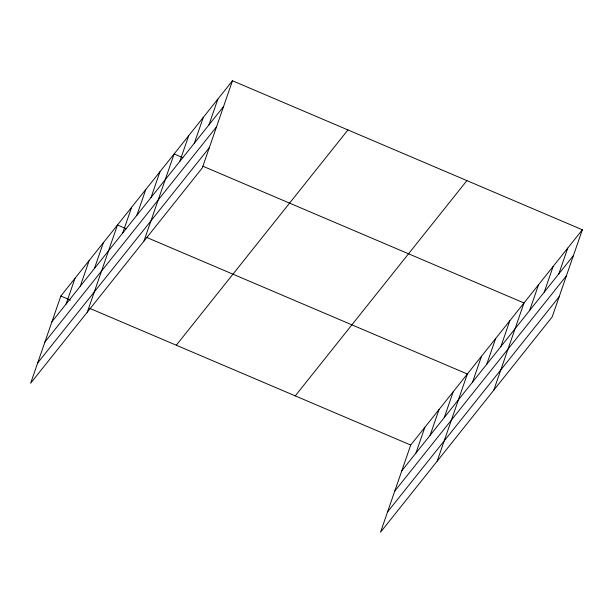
<?xml version="1.0" encoding="UTF-8"?>
<svg xmlns="http://www.w3.org/2000/svg" width="613" height="613" viewBox="0 0 613 613"><rect width="100%" height="100%" fill="white"/><g stroke="black" fill="none" stroke-linecap="round" stroke-linejoin="round"><path stroke-width="0.92" d="M232.48 80.763L60.84 296.041L30.65 383.225L202.29 167.947L232.48 80.763L582.35 229.775L552.16 316.959L380.52 532.237L410.71 445.053L582.35 229.775M66.074 304.063L75.001 278.287M80.234 286.302L89.161 260.525M94.394 268.54L103.321 242.763M87.291 312.186L117.481 225.002L126.224 228.726M122.715 233.017L131.642 207.24M136.875 215.255L145.802 189.478M151.036 197.501L159.962 171.724M143.932 241.139L174.123 153.963L182.866 157.687M179.785 161.441L188.712 135.665M194.375 143.143L203.301 117.367M208.964 124.845L217.891 99.068M415.943 453.068L424.87 427.292M430.104 435.307L439.031 409.53M444.264 417.545L453.191 391.776M437.161 461.191L467.351 374.014L146.346 237.292M472.585 382.029L481.511 356.253M486.745 364.268L495.672 338.491M500.905 346.506L509.832 320.729M493.802 390.152L523.992 302.968L202.987 166.253M529.655 310.446L538.582 284.67M544.244 292.148L553.171 266.371M558.834 273.85L567.761 248.073M51.913 321.817L223.553 106.539M44.895 342.085L216.535 126.807M37.669 362.957L209.309 147.687M176.299 345.219L347.939 129.941M295.251 395.883L466.891 180.605M401.783 470.83L573.423 255.552M394.772 491.09L566.404 275.812M387.539 511.97L559.179 296.692M60.84 296.041L70.457 300.14M89.705 308.339L410.71 445.053"/></g></svg>
